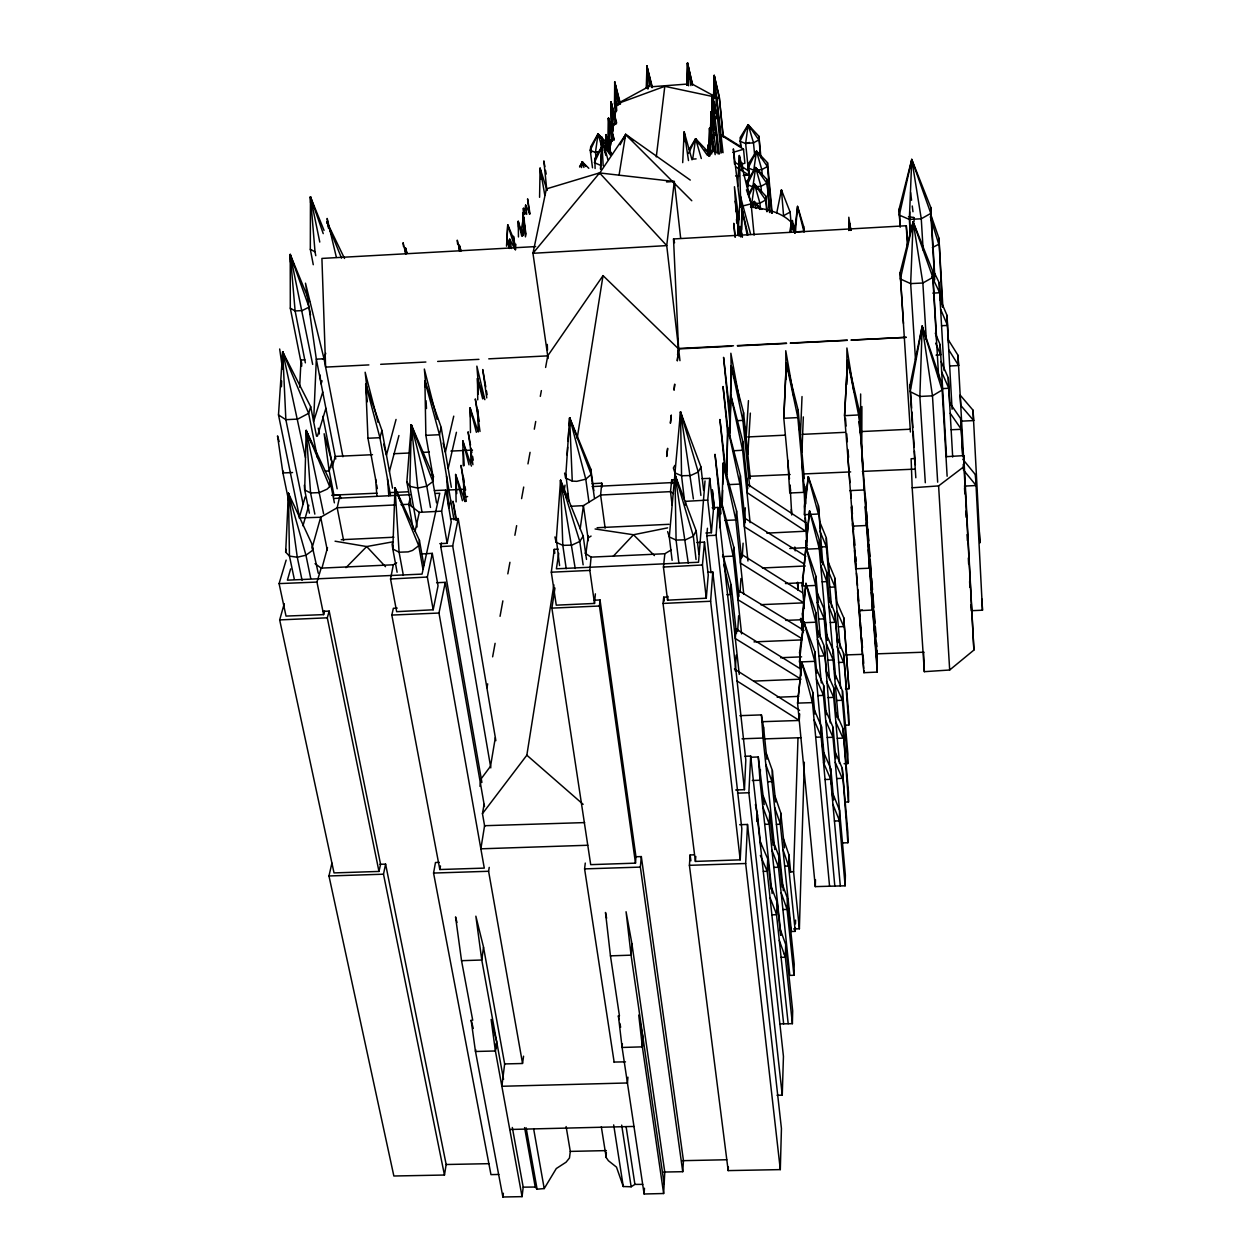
<?xml version="1.0" encoding="UTF-8"?>
<svg xmlns="http://www.w3.org/2000/svg" width="1260" height="1260" viewBox="0 0 1260 1260"><rect width="100%" height="100%" fill="white"/><g stroke="black" fill="none" stroke-linecap="round" stroke-linejoin="round"><path stroke-width="1.5" d="M842.389 842.956L847.87 842.735L847.87 832.624L842.247 768.222L835.27 752.22M313.267 264.71L310.322 249.291L310.448 196.875L324.041 230.407M605.95 147.278L605.981 134.631L611.21 154.13M807.03 545.848L804.289 506.331L808.322 476.737L818.401 505.606L822.827 564.685M824.276 646.632L830.214 722.815M842.247 768.364L847.87 842.735M836.955 602.312L843.743 617.731L848.972 688.747L845.444 688.889M846.83 384.457L846.909 347.996L853.902 391.781M848.767 230.533L848.815 217.24L850.846 230.423M844.767 802.084L848.5 801.974L848.515 792.367L843.003 728.563L835.931 712.609M845.507 725.146L848.846 725.051L848.862 716.105L843.554 653.42L837.144 637.78M861.777 449.726L861.903 406.539M615.447 111.998L614.707 82.026L620.203 102.8L618.581 102.186M843.019 728.642L848.5 801.974M843.554 653.499L848.846 725.051M858.706 421.816L860.501 433.03L860.643 393.986M523.262 235.368L523.435 208.309L525.073 213.901M800.683 675.659L799.612 652.223L803.88 621.983L814.811 651.656L814.763 661.342L821.457 734.485M608.344 140.71L608.501 118.094L612.202 141.214L608.344 140.71L608.501 118.094L614.108 139.167M833.065 727.398L832.986 737.289L845.365 875.228L845.145 885.811L815.299 886.615L797.58 703.111L801.88 662.634L812.873 692.449L814.873 714.01M605.84 149.83L605.981 134.631L611.084 155.169M646.49 88.105L646.868 65.977L652.207 86.657L652.097 87.696L646.884 65.977L646.49 88.105L648.018 88.72L646.868 65.977L648.9 76.907M743.195 175.455L748.881 175.046L748.928 171.092L734.501 162.036M833.789 688.023L833.695 697.394L839.506 763.45M844.058 763.702L847.791 763.576L847.885 754.031L842.467 690.858L835.427 675.108M805.77 524.506L805.707 531.216L766.82 533.137M824.276 609.667L824.182 618.88L829.568 679.77M829.096 597.901L835.065 613.604L840.656 688.322M842.467 690.858L842.357 700.276L836.672 700.481M748.204 167.942L748.251 164.162L756.488 151.074L748.204 167.942L753.763 170.21L761.78 169.643L767.434 166.525L767.529 162.745L756.52 151.074L753.763 170.21M745.117 174.809L748.881 175.046L748.944 171.25M877.054 650.443L877.259 672.084L863.887 672.683L857.603 592.641M741.573 229.572L741.888 208.656L748.03 234.88M769.923 212.609L766.836 179.298L755.669 167.548L747.29 180.684L748.156 194.197L754.504 184.228L751.732 203.758L759.922 203.191L765.686 199.962L765.781 196.009L754.551 184.212L759.922 203.191L760.473 209.034M539.579 197.3L540.083 168.1L547.076 190.449M805.738 549.202L809.534 510.867L819.236 548.572L805.738 549.202L809.534 510.851L819.394 540.02L819.236 548.572L827.316 640.127M823.883 752.787L830.86 769.01L830.671 779.357L825.048 779.515M826.466 634.489L833.301 650.633L833.144 659.941L827.836 660.193M720.184 514.253L720.499 498.535L733.73 547.045L739.037 596.295M803.155 632.567L802.462 613.51L805.943 583.412L815.992 613.006L815.818 622.204L821.315 682.967M869.431 565.898L877.259 672.084M642.726 1184.384L634.914 1184.4L631.15 1186.778L623.275 1186.526L616.502 1167.138L608.375 1160.696L606.217 1157.515L606.312 1152.333M741.4 233.494L741.888 208.672L747.212 235.069M771.01 205.364L771.088 201.505M726.768 474.484L727.76 428.022L740.408 475.729L745.29 522.522M730.406 401.877L731.209 365.668L743.558 412.603L750.33 478.737M729.871 433.172L730.17 419.753M730.249 415.926L730.706 394.837L742.99 442.008L747.81 488.723M323.599 513.781L306.18 430.479L304.7 489.998L309.393 513.151M436.527 502.834L432.841 481.572L433.472 476.563L411.358 424.872L409.831 486.344L417.107 526.948M722.342 501.937L722.626 490.25M722.752 484.423L723.272 463.003L736.565 510.993L741.541 557.928M766.836 179.298L769.435 212.152M780.034 1023.908L792.383 1023.671L792.682 1010.914L785.673 944.449L779.971 928.604M816.385 668.824L823.693 685.582L823.457 695.378L817.897 695.615M709.081 148.255L709.601 128.252L715.192 154.649M729.603 437.44L730.706 394.852L742.628 450.245L750.109 522.632M771.97 850.217L778.428 866.959L789.831 975.397L793.942 975.256L794.225 964.12L787.39 898.27L781.641 882.094M804.321 608.438L802.242 585.995L805.975 547.045L815.929 576.324L815.692 585.459L820.465 638.678M815.299 886.615L815.472 879.622M820.858 556.684L826.938 573.032L826.717 581.6L822.181 581.852M600.736 169.249L601.634 136.978L607.887 159.547M707.837 154.917L708.104 145.294L710.293 154.271M710.561 130.111L711.065 112.061L716.216 133.276L718.2 152.806M719.712 527.641L720.499 498.55L733.194 556.133L741.589 633.906M726.422 478.863L727.76 428.038L739.903 484.092L747.952 560.999M792.383 1023.671L785.358 957.269L785.705 944.653M693.992 854.831L690.149 854.957L689.409 865.321L728.185 1170.603L780.302 1169.611L781.436 1128.566L747.495 824.465L739.699 824.686M707.884 152.618L708.104 145.294L710.293 154.744M713.601 96.768L714.215 75.458L719.208 96.374L723.319 137.198M787.405 898.396L787.091 909.405L793.942 975.256M774.632 807.361L780.271 823.693L791.438 931.486L795.265 931.376L795.359 927.612M795.469 923.864L795.58 920.099M793.58 928.951L799.375 928.778L804.321 762.206M711.869 113.652L712.388 96.043L717.444 117.148L721.019 153.169M740.596 147.215L740.108 137.702L748.156 124.693L758.945 136.3L760.3 155.578M777.01 1095.286L782.255 1095.16L783.437 1056.431L750.692 756.063L744.928 756.284M855.76 566.496L855.697 568.764L869.384 568.213L868.187 549.832M930.778 214.641L938.952 238.25L942.338 306.763M410.807 440.323L411.311 424.888L432.841 481.572L426.762 486.171L417.753 488.092L409.831 486.344L406.854 481.84L411.311 424.888L413.438 432.196M721.854 507.119L723.272 463.019L735.84 519.955L743.762 594.31M783.499 838.924L788.917 854.894L788.555 866.029L795.265 931.376M799.375 928.778L793.58 871.731L797.99 738.171M800.32 667.469L800.525 661.579M801.565 630.158L801.943 618.361M760.646 604.674L803.801 602.847L803.974 597.334M814.527 710.293L821.504 726.768L821.158 737.021L815.708 737.242M281.437 386.741L281.642 380.93M282.051 369.29L282.665 351.839L310.684 406.712L316.512 436.149M740.801 237.006L741.006 231.178L742.471 236.785M397.105 572.245L392.805 549.013L395.026 487.966L418.73 545.706L422.903 568.937M801.927 452.135L803.329 416.902M803.896 484.344L804.809 506.048M812.873 692.449L812.48 702.623L829.568 886.268M766.285 753.433L772.38 770.569L771.939 781.578L783.342 890.694M789.469 478.847L783.799 418.273L786.287 362.99L798.163 410.287L797.848 417.611L805.66 503.874M800.431 435.488L802.022 396.553M772.506 839.633L778.932 856.328L778.459 867.258L773.782 867.384M742.99 442.008L742.628 450.245L733.068 450.781M760.426 769.592L759.969 780.239L772.128 893.529M793.044 229.131L793.217 225.335L794.808 233.005M735.683 789.988L744.455 789.673L745.81 760L717.964 507.449L712.183 507.733M739.903 715.664L761.418 714.892L763.528 727.162L763.04 738.061L774.805 849.586M760.378 841.995L767.734 858.879L767.183 871.29L763.402 871.369M294.305 579.222L289.469 556.101L285.673 552.163L288.445 493.29L311.566 543.233L318.245 573.174M682.699 162.635L684.164 131.828L692.008 159.831M728.185 1170.603L728.359 1166.981M780.302 1169.611L745.668 863.51L747.495 824.465M763.261 796.084L769.718 813.377L769.198 824.213L764.694 824.323M775.058 796.304L780.838 813.172L780.334 824.229L776.412 824.371M506.756 245.07L507.748 224.752L514.395 240.755M299.644 387.135L301.03 360.077L304.857 359.84M782.255 1095.16L748.865 792.745L750.692 756.063M790.918 232.076L791.39 222.705L794.761 233.226M770.584 885.276L777.168 902.223L776.538 914.681L771.876 914.855M723.067 136.316L719.208 96.374M619.133 1019.561L618.376 1015.717L622.094 1047.469L644.128 1193.992L663.642 1193.519L664.776 1172.131L631.811 943.063L626.062 911.736L631.071 955.159L664.13 1183.912M667.58 597.004L663.721 597.177L663.043 603.43L695.41 861.415L740.203 859.84L741.825 828.765L712.782 571.993L707.584 572.213M718.137 153.925L716.216 133.276L714.577 132.599M737.667 186.244L739.321 155.531L751.102 203.852L742.502 206.041M921.973 330.104L922.178 326.183L941.756 383.323L947.126 476.248M285.673 552.163L285.831 549.328M506.52 246.188L507.748 224.752L515.434 249.275M569 501.37L565.85 474.327M559.582 565.582L556.306 539.044M644.128 1193.992L644.458 1188.227M737.998 234.045L740.266 195.709L750.677 234.439M733.73 547.045L733.194 556.133L722.5 556.589M740.408 475.729L739.903 484.092L728.217 484.627M747.826 454.309L750.346 413.107M757.024 820.795L757.402 814.653L755.417 804.541M756.976 821.646L757.402 814.653L760.804 845.806M642.663 1042.13L642.364 1046.855L663.642 1193.519M746.125 437.724L748.456 400.633M735.21 670.856L736.187 655.137M737.635 631.559L738.612 615.856M740.077 592.279L740.927 578.529M742.266 556.92L743.101 543.17M744.566 519.592L745.29 507.812M746.755 484.234L747.117 478.343M642.364 1046.855L642.962 1037.437L638.741 1015.072L642.364 1046.855L622.094 1047.469L622.361 1043.705M642.836 1039.311L642.962 1037.437M663.595 1172.052L682.747 1171.69L683.456 1160.649L641.324 856.58L635.607 856.769M299.344 516.474L278.491 414.918L282.649 351.855L308.637 413.343L317.394 457.49M589.019 502.488L585.774 479.162L569.678 417.8L590.846 469.255L591.16 474.437L585.774 479.162L576.765 481.336L572.26 481.099L565.645 477.997L569.63 417.8L570.103 425.612M744.455 789.673L716.121 535.264L717.964 507.449M911.389 165.265L911.767 159.469L930.762 207.427L934.762 276.145M912.649 229.351L913.138 221.823L932.652 270.995L936.668 339.617M567.126 454.986L567.646 447.158M568.039 441.284L568.843 429.534M569.095 425.628L569.63 417.784L572.26 481.099M722.862 554.92L731.162 584.971L730.501 594.547L739.258 674.415M583.128 564.827L579.789 541.469L560.606 480.17L583.191 536.098L579.789 541.469L571.851 545.123L562.81 545.36L556.117 542.241L560.558 480.17L566.685 498.44M554.951 588.01L551.896 608.123L590.704 864.644L635.497 863.147L635.953 856.721L600.028 599.949L594.216 600.217M692.512 84.782L687.535 63L686.968 85.176L687.535 63L692.512 84.782L691.11 83.081L692.591 83.743M631.748 945.961L631.906 943.772L631.071 955.159L610.454 955.852L605.493 912.476L606.627 918.241M740.203 859.84L710.624 601.256L712.782 571.993M746.44 189.882L750.976 202.577L750.629 207.081C767.025 208.892 785.011 212.578 795.154 226.957L795.422 231.95L803.864 231.305L803.581 226.312L797.548 206.341L795.154 226.957M705.017 480.942L698.528 562.244L556.385 568.795L558.731 553.361M695.41 861.415L695.803 856.438M736.565 510.993L735.84 519.955L725.035 520.396M711.034 572.875L706.813 535.705L707.427 528.255M795.422 231.95L797.533 206.357L803.864 231.305M671.044 550.006L664.855 553.738L663.437 567.031L667.548 600.185L706.277 598.201L708.246 575.096L704.466 542.099L696.922 542.556M515.576 247.621L515.86 244.298M711.632 154.019L711.963 150.113M712.467 144.238L713.302 134.458M713.806 128.599L714.798 116.865M715.144 112.959L716.483 97.303L713.207 99.13M627.937 1077.19L627.433 1082.97L501.858 1086.278L504.661 1063.928L522.553 1063.503L523.562 1056.179M706.277 598.201L702.45 564.984L704.466 542.099M743.558 412.603L742.88 420.383L749.684 486.659M558.117 549.171L554.258 549.376L551.313 572.197L556.259 605.162L594.515 603.445L595.366 593.854M685.235 505.181L685.582 501.338L707.726 500.094L709.726 478.375L702.135 478.658M705.899 533.011L711.396 532.697L713.349 510.772L709.726 478.375M680.495 411.894L674.966 472.878L675.675 478.737M682.747 1171.69L640.363 867.1L641.324 856.58M594.515 603.445L589.837 570.418L591.082 557.125L585.034 553.14M592.074 483.683L601.745 483.163L600.61 495.022L605.131 528.129M635.497 863.147L599.445 606.013L600.028 599.949M675.517 479.651L671.722 479.792L670.493 491.636L672.147 505.307M304.369 485.131L304.7 489.998L310.574 492.959L319.378 492.597L327.175 489.116L329.695 486.58L330.214 481.635L306.211 430.447L311.173 442.858M667.548 600.185L667.957 596.358M601.949 146.27L594.815 158.602L595.114 168.494M666.713 456.482L667.58 448.654M670.383 423.234L671.249 415.422M674.068 390.002L674.714 384.127L674.1 389.86M731.572 346.232L678.605 348.941L677.313 360.675L678.605 348.941L603.036 275.625L547.722 355.871L545.611 367.447M666.776 456.104L667.642 448.308M670.446 422.982L671.297 415.186M614.187 1062.385L584.593 868.896L585.27 863.068M473.272 1028.444L471.114 1020.08L475.398 1050.966L502.882 1197L522.065 1196.638L523.199 1187.156L512.316 1127.479M656.287 156.886L664.808 86.326L714.593 96.91M566.118 1126.55L570.292 1151.404L569.473 1158.003L566.055 1162.208L556.29 1168.54L544.21 1188.574L537.106 1189.188L535.232 1187.03L524.585 1127.59M502.882 1197L503.37 1193.252M400.806 502.315L395.073 487.935L419.423 540.351L418.73 545.706L412.555 550.415L408.13 551.88L399.089 552.211L392.805 549.013L392.08 543.8M585.742 554.636L588.31 535.689M749.227 178.573L745.636 143.467L748.172 124.709L758.835 139.923L753.496 142.805L745.636 143.467L740.029 141.356L748.156 124.709L750.834 129.402M483.509 947.236L481.777 960.01L503.543 1079.363M495.652 1049.123L496.409 1043.548M606.863 142.742L598.075 133.828L590.751 146.632L590.247 150.302L592.499 167.753M596.201 158.335L595.46 152.507L598.043 133.844L606.737 145.924M580.183 528.822L583.427 505.622L600.61 495.022L670.493 491.636L673.517 493.573M581.537 167.58L582.341 161.894L588.798 168.289M600.453 168.95L601.54 153.988M392.805 549.013L393.262 545.832M707.994 155.137L707.584 151.247L695.63 138.726L692.685 159.122L696.119 158.886M753.417 206.892L754.189 201.505L756.158 208.483M475.745 1049.722L475.492 1051.486L495.401 1050.982L496.676 1041.689L491.116 1019.466L495.401 1050.982L522.065 1196.638M581.852 165.154L582.356 161.879L585.711 166.477M567.205 497.401L567.788 493.542M616.723 104.029L614.376 119.322L616.723 103.981L620.629 103.761M597.539 137.104L598.043 133.828L601.115 138.458M563.897 492.345L565.015 485.147M484.722 826.528L482.454 813.645L526.837 755.197L553.896 584.829M577.174 438.385L603.036 275.625M508.552 246.661L509.749 239.164L515.088 249.543M331.916 863.116L328.97 875.968L393.86 1176.005L444.465 1175.029L446.166 1164.445L385.591 864.124L379.89 864.313M522.49 1063.157L488.597 871.274L489.226 867.384M619.022 175.392L625.637 134.426L620.125 144.758M679.959 360.659L666.729 245.605L599.587 172.935L674.32 181.503L680.636 238.014M495.337 737.635L490.534 766.237L481.241 778.68L479.934 786.303M482.454 813.645L484.092 804.321M548.1 358.517L532.964 253.291L599.587 172.935M523.593 216.689L521.561 228.249L522.396 234.029M524.286 212.83L525.64 205.128L529.704 213.381M789.673 232.391L791.39 222.705L792.383 226.264M498.818 1174.462L490.959 1174.619L433.566 873.054L435.472 862.517L439.299 862.391M436.59 582.719L445.268 582.341L438.984 613.037L484.281 868.108L439.819 869.526L440.48 865.935M486.974 687.692L487.683 683.833M492.628 656.822L495.101 643.324M500.047 616.313L502.866 600.878M507.812 573.867L509.938 562.291M514.883 535.279L516.647 525.64M521.593 498.629L523.703 487.053M527.956 463.901L530.066 452.34M534.303 429.188L535.721 421.47M540.304 396.38L541.375 390.6M677.549 354.737L678.605 348.941M439.787 543.674L447.158 543.28L451.238 522.018L445.772 490.077L434.385 490.565M624.85 138.364L625.716 134.347L632.693 140.805M421.092 553.99L432.29 553.361L438.039 585.884L433.188 609.777L396.664 611.683L390.537 579.001L393.325 564.795L396.648 562.763M447.158 543.28L441.614 511.151L445.772 490.077M324.781 355.036L324.025 358.816L342.909 456.766M490.801 767.891L452.687 545.927L458.231 518.584L450.529 518.962M776.759 212.861L781.42 189.882L790.115 212.089L791.327 225.792M910.13 384.678L922.163 326.198L942.118 390.017L932.479 395.829L919.863 396.459L910.224 391.671L910.13 384.678L910.381 388.584M433.188 609.777L427.345 577.033L432.29 553.361M444.465 1175.029L383.497 874.204L385.591 864.124M481.903 782.413L440.748 546.556L441.504 542.997M471.98 458.246L470.925 463.097L470.689 447.851M415.028 531.562L419.297 512.363L408.728 504.284L400.995 504.661M332.293 495.322L340.058 494.865L337.176 507.764L343.618 540.572M284.256 603.666L279.673 619.904L334.026 872.912L378.976 871.432L380.583 864.328L329.191 611.1L323.363 611.352M409.973 498.818L408.728 504.284L413.264 529.452M439.819 869.526L391.828 615.069L393.372 608.281L397.215 608.108M448.166 468.484L456.435 432.29M453.742 416.147L445.394 452.151L443.079 443.016M433.251 477.887L425.864 435.362L424.903 381.118L441.189 427.439L439.472 434.716L453.994 519.829M450.639 500.173L448.749 508.126L446.512 476.012M900.097 226.91L899.089 209.176L911.752 159.484L930.809 213.397L934.684 279.893M754.787 170.887L755.653 167.548L766.757 183.172L760.945 186.307L752.85 186.905L747.227 184.543L755.638 167.564L758.394 172.258M753.669 187.551L754.519 184.212L748.582 196.229M910.413 431.975L900.128 272.585L913.122 221.823L932.809 277.389L938.684 377.591M747.306 128.032L748.172 124.693L753.496 142.805L754.787 156.523M753.322 204.829L754.189 201.49L761.796 209.396M389.45 471.382L398.932 435.519M396.05 419.438L386.474 455.112L383.654 444.181M321.993 567.976L327.505 547.643M311.992 548.273L320.686 517.246L337.176 507.764L395.183 504.945M378.976 871.432L327.301 617.809L329.191 611.1M365.699 384.221L381.953 430.479L379.921 437.708L390.553 495.558M305.141 496.912L299.187 517.955L320.686 517.246L327.253 549.99M290.619 568.922L287.406 580.167L422.053 574.103L439.756 493.243L435.85 493.447M302.951 525.83L308.857 505.213M332.057 467.586L335.255 456.419L372.503 454.702M286.146 560.117L279.09 583.601L286.02 616.077L323.615 614.612L324.639 611.1M283.453 471.177L282.917 472.941L289.264 503.591M323.615 614.612L316.953 582.073L321.158 568.118L393.325 564.795M321.142 383.859L322.072 380.803M317.441 436.117L325.899 408.303M325.741 353.272L324.025 358.816L316.323 359.132L305.487 283.185L324.025 358.816L322.481 358.88M310.684 406.712L308.637 413.343L297.738 419.092L285.863 419.69L278.491 414.918M322.733 392.033L313.63 421.549L316.323 359.132L335.759 458.971M313.142 548.147L311.992 550.762L305.944 555.203L297.281 557.235L289.469 556.101L288.461 493.306L305.944 555.203L310.7 578.34M601.303 147.987L594.358 162.65L599.965 165.076M579.947 166.903L582.341 161.879L584.498 164.965M688.448 153.468L695.599 138.742L707.332 155.232L707.584 151.247L704.639 150.05M751.606 206.687L754.173 201.505L759.859 209.443M625.543 134.474L691.787 200.749M672.131 560.322L669.28 536.933L674.903 474.516L696.166 530.775L693.331 536.13L696.055 559.534M684.337 499.228L681.566 475.776L680.495 411.894L700.97 467.003L698.245 472.027L700.906 495.463M674.824 465.381L673.36 467.995L674.966 472.878L681.566 475.776L690.685 475.492L698.245 472.027L680.526 411.878L693.394 498.944M579.553 166.714L582.341 161.879L583.915 167.422M689.047 149.578L695.599 138.726L698.654 143.782M751.023 206.451L754.173 201.49L756.047 204.624M599.067 174.037L625.684 134.489M610.407 145.31L609.919 141.419L612.533 138.537M613.195 556.322L633.386 534.87M345.964 567.662L366.581 546.667M915.028 458.514L911.122 458.75L912.177 487.777L924.336 671.674L949.678 670.005L973.901 650.066L963.758 455.632L946.213 456.671M912.177 487.777L938.606 485.903L963.963 466.641L963.758 455.632M587.979 538.02L591.082 536.067M716.152 134.379L714.499 135.308L710.388 134.82L711.065 112.061L716.152 134.379L712.105 135.481L711.065 112.061L712.987 123.26M790.115 212.089L783.562 215.696L781.436 189.882L781.83 193.741M620.014 102.249L647.939 87.034M648.018 88.72L646.679 87.097L648.286 86.216M711.837 141.419L709.601 128.252L710.624 151.862L714.782 150.759L709.601 128.252L708.97 151.168L710.624 151.862L714.782 150.759L714.845 149.625L713.113 148.963M932.353 247.606L938.779 244.251L930.274 216.767M615.573 110.943L614.628 103.21L616.266 102.359M719.161 97.429L713.538 97.839L714.199 75.458L719.161 97.429L715.207 98.453L714.215 75.458L715.759 84.656M618.345 104.722L620.077 103.855L614.707 82.026L614.502 104.265L618.345 104.722L614.707 82.026L616.738 110.738M290.446 262.143L290.225 254.473L309.046 307.156L302.132 310.59L295.123 310.952L290.304 308.164L290.225 254.489L309.566 301.581M618.455 103.336L664.808 86.326M599.319 172.951L546.367 188.905L532.964 253.291L666.729 245.605L674.32 181.503L666.556 181.944M741.321 164.288L744.88 163.233L743.526 149.184L719.917 134.474L721.665 151.767M732.8 152.428L743.526 149.263M646.679 87.097L649.278 86.373M756.331 185.976L752.85 186.905L755.653 167.564L760.945 186.307L761.497 192.119M609.084 146.538L608.407 139.608L609.919 141.419L612.675 140.679M745.636 143.467L749.416 142.459M618.723 104.218L616.03 104.927L614.628 103.21M601.681 146.522L598.059 133.844L590.247 150.302L595.46 152.507L598.815 151.609M858.879 608.407L858.911 610.691L862.297 609.997M633.607 534.728L667.642 527.861M366.817 546.525L393.199 541.769M651.735 86.751L687.771 84.026M735.604 175.99L739.399 175.723M595.46 152.507L599.351 152.224M733.493 345.76L678.557 348.453L673.517 238.959L906.286 225.745L907.893 243.038M932.825 293.139L939.661 292.745L939.236 282.823L934.573 273.184M535.642 246.582L321.914 258.426L325.615 367.101L368.865 364.912M936.054 355.147L940.606 354.895L940.133 344.626L935.282 333.191M949.662 365.998L958.624 365.51L957.994 355.336M419.297 512.363L441.614 511.151M440.748 546.556L452.687 545.927M390.537 579.001L427.345 577.033M663.437 567.031L702.45 564.984M570.717 506.299L583.427 505.622L588.357 540.619M737.462 345.933L786.508 343.445M790.429 343.24L847.318 340.342M851.24 340.137L906.161 337.349M380.662 364.313L425.864 362.029M437.661 361.431L478.926 359.352M488.754 358.848L547.722 355.871M592.042 486.58L673.848 482.501M821.268 546.966L826.339 546.714L826.324 538.225M941.551 325.71L947.394 325.426L947.016 315.378L940.196 299.439M737.415 345.571L786.476 343.177M790.398 342.988L847.303 340.2M851.225 340.011L906.161 337.334M737.194 420.651L742.88 420.383L731.241 365.683L730.217 426.872M333.979 498.44L410.382 494.692M964.42 486.108L976.043 485.525L975.492 474.784L962.845 459.286M789.768 548.478L807.188 547.627M829.852 587.239L834.97 586.987L834.923 578.403M942.559 388.6L948.796 388.3L952.686 457.049M425.864 435.362L439.472 434.716L424.919 381.118L425.234 386.977M961.632 421.139L973.633 420.588L973.035 410.209L960.151 395.073L960.781 405.452L973.633 420.525M747.637 436.952L784.728 435.188M802.305 434.353L845.255 432.322M860.879 431.581L909.689 429.251M341.224 539.705L393.923 537.217M597.114 527.735L668.966 524.302M706.813 535.705L716.121 535.264M551.313 572.197L589.837 570.418M762.41 567.976L805.313 565.992M858.911 610.691L872.471 610.045L872.44 607.887M367.952 438.244L379.921 437.708L365.699 384.237L367.952 438.244L376.22 482.564M394.065 453.71L409.752 452.986M423.47 452.356L429.361 452.088M450.923 451.096L472.484 450.088M331.9 495.18L377.039 493.18M390.773 492.565L408.429 491.778M449.647 489.951L463.381 489.337M463.491 477.493L463.853 496.786L467.633 496.613M591.082 557.125L664.855 553.738M785.452 583.538L802.951 582.734M551.896 608.123L599.445 606.013M663.043 603.43L710.624 601.256M818.89 656.145L824.245 655.909L817.378 639.324M951.142 429.755L961.333 429.298L962.813 456.608M292.556 472.531L282.917 472.941L277.515 435.897L279.121 441.551M325.348 471.098L329.191 470.925L331.916 461.979L324.151 433.755L329.191 470.925L334.105 495.889M749.196 476.296L790.162 474.516M803.817 473.933L850.658 471.917M862.36 471.397L915.043 469.13M849.886 490.597L863.777 489.998L863.73 481.918M279.673 619.904L327.301 617.809M391.828 615.069L438.984 613.037M975.492 474.784L982.485 610.202L971.177 610.706L970.861 604.847M785.815 620.392L803.408 619.668M830.277 622.519L834.986 622.314L828.859 606.249M754 641.891L801.927 639.891M767.639 781.751L771.939 781.578L765.812 764.395M836.656 778.57L842.231 778.333L835.207 762.284M279.09 583.601L316.953 582.073M726.894 594.688L730.501 594.547L723.87 564.401M780.601 657.72L801.596 656.854M753.811 681.109L801.013 679.172L735.32 638.552L735.966 628.898L801.234 669.344M777.184 697.252L798.73 696.386M838.357 626.771L843.743 626.567L837.05 611.384M818.701 619.069L824.182 618.88L817.205 602.327M737.557 793.154L748.865 792.745M845.917 654.916L861.541 654.381M877.149 653.83L923.989 652.192M827.962 697.615L833.695 697.394L826.513 681.392M742.045 738.801L763.04 738.061L761.418 714.892M751.117 757.228L758.284 756.976L764.19 804.667M782.917 909.547L787.091 909.405L781.153 892.742M838.436 662.476L843.507 662.303L837.065 646.553M762.08 721.697L799.249 720.468L799.486 713.711L799.249 720.421L737.053 680.998M827.253 737.462L832.986 737.289L825.757 720.736M837.286 738.313L842.971 738.124L835.868 722.122M752.346 780.491L759.969 780.239L758.284 756.976M834.435 821.016L839.349 820.858L839.601 810.4L833.128 794.225M587.774 845.255L480.863 848.815L484.58 825.709L584.64 822.591M784.665 866.156L788.555 866.029L782.948 849.492M456.986 922.493L455.553 916.902L461.538 960.687L481.777 960.01L475.855 916.178L483.415 946.685L504.756 1064.448M763.891 738.895L800.919 737.698M328.97 875.968L383.497 874.204M433.566 873.054L488.597 871.274M689.409 865.321L745.668 863.51M584.593 868.896L640.363 867.1M789.673 871.857L793.58 871.731M509.764 1129.48L633.969 1126.44M570.292 1151.404L606.359 1150.601M446.024 1164.508L488.959 1163.673M681.786 1160.696L726.752 1159.751M614.14 1062.054L625.495 1061.849M781.09 957.332L785.358 957.269L784.318 953.694M523.199 1187.156L535.232 1187.03M595.082 528.98L633.402 534.744M908.46 216.641L913.957 217.57M335.065 541.202L366.613 546.541M715.9 116.455L717.476 118.235L711.774 118.645L712.388 96.043L717.476 118.235L713.396 119.29L712.404 96.043L714.31 107.179M310.322 249.291L315.031 251.827L315.772 255.685M691.551 83.743L713.16 95.492M804.053 630.472L738.407 590.483L737.903 599.697L802.195 638.804M805.802 556.274L744.849 518.285L744.376 526.774L803.943 563.834M721.98 134.93L740.848 146.68M735.997 166.966L748.881 175.046M803.801 602.831L740.439 563.062L741.148 554.101L802.447 592.641M734.438 668.966L799.596 710.341M625.779 134.411L690.275 180.07M315.047 563.661L321.158 568.118M526.837 755.197L583.128 804.321M633.591 534.854L654.428 555.597M431.55 474.626L433.472 476.563M604.784 147.577L602.878 144.711L612.439 154.381M366.786 546.651L385.497 566.701M964.688 471.539L976.043 485.383M602.878 144.727L610.454 155.201M949.693 402.791L960.64 418.556L962.672 456.057M950.213 413.264L961.333 429.298L960.64 418.714M948.764 349.855L958.624 365.51M948.402 339.98L957.994 355.257L963.837 461.884M757.276 188.937L754.535 184.212L765.686 199.962L766.773 211.633M931.849 276.475L939.661 292.635L944.134 370.534M331.474 234.266L326.765 221.666L344.516 258.457M835.27 684.353L842.342 700.15L847.791 763.576M826.497 671.69L833.774 687.944L836.325 717.05M941.11 361.51L948.292 377.905L949.851 405.421M941.582 371.81L948.796 388.269L948.292 377.905M816.385 678.998L823.442 695.189L830.308 771.183M825.977 711.065L833.049 727.272L835.837 758.646M760.347 855.461L767.151 871.101L783.657 1023.86M823.505 762.615L830.655 779.2L840.31 885.953M940.621 309.283L947.362 325.033L952.087 409.248M935.644 343.208L940.606 354.863M826.403 643.939L833.128 659.815L838.357 719.649M814.102 719.995L821.111 736.517L834.829 886.095M828.434 562.574L834.876 577.946L837.081 603.823M828.497 571.583L834.97 586.987L840.184 648.144M817.441 593.287L824.26 609.478L826.938 639.954M306.211 430.463L329.695 486.58M817.519 630L824.229 646.222L826.875 675.848M819.85 522.097L826.292 537.752L829.206 571.505M819.866 531.027L826.339 546.714L831.568 607.21M284.902 357.21L282.712 351.823L285.863 419.69L303.093 504.158M326.765 221.681L341.507 258.111M832.939 804.447L839.302 820.323L845.145 885.811M770.017 897.545L776.459 914.004L788.193 1023.718M569.678 417.8L591.16 474.437L594.389 497.826M820.717 565.362L826.686 581.301L832.986 653.562M762.82 806.872L769.167 823.883L780.964 934.952M779.278 940.369L785.358 957.269M465.098 501.653L455.632 474.453L456.104 501.921M323.237 233.62L310.48 196.875L310.574 202.734M471.445 466.121L462.829 440.827L463.27 465.916M478.217 432.022L470.09 407.783L470.452 432.59M484.218 398.743L477.461 378.409L477.745 399.861M461.128 250.803L459.301 245.243L459.349 250.945M407.185 253.323L405.358 247.763L405.641 251.685M293.863 265.529L290.257 254.473L295.123 310.952L305.361 362.833M313.882 207.758L310.464 196.859L315.031 251.827M667.627 531.625L669.28 536.933L676.084 540.067L685.519 539.8L693.331 536.13L674.951 474.516L676.084 540.067L678.919 563.472M510.032 248.031L508.914 244.314L508.945 248.125M677.675 483.714L674.951 474.484L688.291 563.22M522.616 236.061L518.254 221.272L518.458 236.943M680.526 411.863L682.699 419.423M695.615 138.742L701.3 158.524M604.39 150.113L605.902 155.484M673.517 238.959L674.572 242.723M616.644 122.708L611.021 101.776L611.51 130.095M460.751 250.882L459.301 245.243L459.459 249.165M462.436 500.724L455.632 474.469L456.781 493.558M469.003 464.83L462.829 440.842L463.019 444.638M482.706 398.9L477.461 378.425L478.186 394.081M476.374 432.29L470.09 407.799L470.594 417.233M378.031 422.32L365.148 372.236L367.117 389.686M406.791 253.386L405.358 247.779L405.547 253.669M437.062 419.281L424.352 369.054L425.927 386.568M421.864 511.308L417.753 488.092L411.327 424.903L426.762 486.171L430.495 507.449M614.061 140.317L608.517 118.094L609.919 141.419M793.249 225.32L795.06 232.832M509.827 248.094L508.914 244.314L509.056 248.078M405.862 254.158L403.09 242.692L403.483 246.55M459.916 251.228L457.27 240.172L457.585 244.03M484.88 399.688L476.863 366.14L478.453 385.67M521.766 236.171L518.238 221.272L518.49 227.131M336.389 257.402L327.143 218.437L328.466 228.17M524.774 213.98L523.451 208.309L523.845 214.027M288.477 493.274L289.816 498.991M863.21 468.421L858.548 407.736L847.57 360.202L844.562 415.674L849.917 482.596M509.497 248.456L507.418 239.195L507.701 243.07M554.935 536.933L556.117 542.241M850.972 230.155L849.303 222.563L848.862 230.281L849.272 222.563L850.768 230.218M604.8 151.783L601.666 136.962L603.162 165.769M564.606 473.099L565.645 477.997M741.038 231.178L742.25 236.927M302.069 580.293L297.281 557.235L288.477 493.306L289.012 504.976M319.772 242.062L310.464 196.875L311.094 200.671M305.471 457.506L282.697 351.855L283.327 355.588M314.842 514.127L310.574 492.959L306.164 430.479M913.909 225.524L913.169 221.807L900.364 278.995L910.665 283.61L922.856 283.012L932.809 277.389L932.652 270.995M608.611 147.703L605.997 134.631L606.958 150.286M301.03 360.077L301.786 363.935M290.304 308.164L301.77 366.077M912.539 163.28L911.799 159.469L899.325 215.114L909.342 219.429L921.265 218.783L930.809 213.397L930.762 207.427M613.557 114.691L611.021 101.776L611.478 127.055M611.068 131.103L608.517 118.094L609.273 127.465M619.888 1023.403L620.644 1027.246M330.214 481.635L334.388 502.834M318.229 428.164L319.378 433.928M340.058 494.865L340.783 498.598M312.669 364.408L290.241 254.489L290.918 258.347M322.812 416.32L337.16 488.801M309.046 307.156L310.543 314.874M616.109 89.35L614.707 82.026L615.557 93.114M456.687 520.459L453.017 501.197L455.915 520.333M526.365 208.861L525.656 205.128L526.696 214.389M461.538 960.687L472.72 1020.301M739.651 400.507L730.863 353.241L731.43 378.031M744.203 425.029L745.605 432.574M464.2 482.485L460.987 465.349L466.326 501.354M464.909 486.297L465.617 490.108M376.645 484.801L377.339 488.534M923.249 331.805L922.21 326.183L910.224 391.671L915.831 477.76M403.358 575.379L399.089 552.211L395.041 487.966M470.515 445.048L468.09 431.802L472.909 464.704M471.209 448.828L471.901 452.608M472.594 456.388L473.272 460.168M381.953 430.479L392.522 488.203M511.434 248.488L509.764 239.164L510.174 242.959M479.335 421.407L475.303 398.932L480.013 431.471M526.129 1127.81L537.106 1189.188M419.423 540.351L423.927 565.504M406.854 481.84L411.028 505.087M742.03 170.636L739.337 155.531L740.612 200.592M741.589 235.651L739.919 226.28L740.108 236.108M690.448 79.427L687.535 63L688.606 85.79M544.856 166.572L543.847 160.902L546.793 189.977M545.533 170.336L546.194 174.101M485.777 386.93L482.722 369.542L486.769 397.924M486.454 390.805L487.132 394.663M533.689 1129.086L544.21 1188.574M793.69 396.27L785.767 350.737L786.051 379.433M799.328 428.573L800.32 434.275M709.774 154.76L708.104 145.294L708.592 156.272M445.268 582.341L484.486 806.542M544.777 195.064L540.115 168.115L541.233 179.393M566.228 568.717L562.81 545.36L560.574 480.186L575.221 568.496M458.231 518.584L495.857 740.675M441.189 427.439L451.348 487.273M794.241 231.667L792.351 220.405L792.43 229.887M463.853 496.786L464.515 500.661M608.958 152.57L605.997 134.631L606.737 144.049M530.035 213.948L527.578 198.844L529.468 214.216M515.623 249.669L513.45 236.171L515.277 249.7M526.034 234.045L522.695 212.924L525.719 235.825M601.335 1126.85L606.217 1157.515M613.683 1124.897L623.275 1186.526M621.684 1125.117L631.15 1186.778M650.034 86.672L646.884 65.977L647.388 73.332M626.094 1126.597L634.914 1184.4M688.495 160.555L684.196 131.828L684.763 141.64M610.454 955.852L619.447 1015.891M690.905 85.617L687.535 63L687.991 70.371M554.258 549.376L554.825 553.235M713.034 151.688L709.601 128.252L709.994 135.844M709.711 156.193L708.104 145.294L708.435 151.011M279.673 349.004L282.586 369.274M583.191 536.098L586.498 559.424M319.804 374.551L321.064 383.465M738.99 219.65L734.454 186.732L736.029 211.617M590.846 469.255L593.791 490.66M743.4 218.705L740.281 195.709L740.596 201.474M601.745 483.163L602.248 486.959M594.815 158.602L595.318 162.493M590.751 146.632L591.491 152.444M690.149 854.957L690.889 860.785M663.721 597.177L664.209 601.083M910.618 192.575L911.563 200.245M912.256 205.994L912.964 211.743M913.673 217.492L914.146 221.319M613.053 130.741L611.021 101.792L616.439 123.842L610.785 124.236L611.005 123.149L612.344 124.897L614.675 124.724L611.021 101.792L611.761 111.101M740.36 207.112L733.367 148.885L734.533 164.194M721.035 504.504L715.019 454.277L720.988 513.844M714.593 508.678L712.309 489.856L714.31 509.26M671.722 479.792L672.178 483.588M726.374 475.004L719.933 419.485L725.429 474.406M696.166 530.775L698.89 554.227M728.248 432.085L723.051 386.505L727.65 433.046M729.792 411.91L723.571 357.352L730.154 424.683M707.726 500.094L711.396 532.697M700.97 467.003L703.615 490.423M731.162 584.971L736.47 633.544M735.241 236.975L733.745 223.319L735.021 237.006M767.734 858.879L770.978 889.072M769.718 813.377L773.089 845.239M777.168 902.223L780.68 935.251M411.327 424.872L411.737 428.762M739.1 235.856L735.415 200.876L738.675 235.62M772.38 770.569L775.656 801.958M778.932 856.328L782.161 887.166M763.528 727.162L766.899 759.213M788.917 854.894L790.681 872.156M716.294 152.901L711.065 112.061L711.475 119.605M780.838 813.172L784.429 847.854M723.035 152.712L714.215 75.458L715.05 90.295M716.672 99.257L720.011 132.3M720.405 136.19L721.192 143.971M721.586 147.861L721.98 151.751M719.318 154.051L712.404 96.043L712.813 103.525M742.124 162.855L742.691 168.73M748.251 164.162L749.007 171.943M750.976 202.577L754.11 235.132M747.29 180.684L747.857 186.559M740.675 143.561L741.053 147.452M797.706 582.246L798.289 588.467M797.375 582.577L798.115 590.357M800.494 618.408L800.856 622.283M799.612 652.223L800.163 658.067M802.541 576.86L803.266 584.687M765.781 196.009L767.23 211.538M758.945 136.3L760.961 157.784M762.332 175.502L761.78 169.643L756.52 151.09L767.434 166.525L771.734 213.176M802.462 613.51L803.187 621.337M790.587 490.817L790.036 484.958L791.642 513.04M794.84 546.998L795.202 550.872M805.345 518.002L805.707 521.876M805.943 540.65L806.652 548.415M814.811 651.656L816.779 673.123M821.504 726.768L824.717 761.985M822.103 741.573L822.701 748.094M767.529 162.745L772.175 213.208M365.668 384.221L367.274 401.767M860.155 429.14L860.501 433.03M815.929 576.324L818.275 602.5M823.693 685.582L826.308 714.735M830.86 769.01L833.647 799.958M798.163 410.287L804.305 478.564M805.014 486.376L805.723 494.172M815.992 613.006L818.197 637.497M830.97 778.554L831.537 784.791M832.198 792.241L832.592 796.462M833.49 659.311L834.341 669.091M834.671 672.919L835.018 676.856M818.401 505.606L820.481 529.389M819.394 540.02L821.347 562.196M803.581 226.312L804.085 232.155M835.065 613.604L837.569 642.71M826.938 573.032L829.458 602.107M833.301 650.633L835.742 678.652M843.743 617.731L848.972 688.747M845.476 418.226L846.09 426.053M846.704 433.724L847.35 441.693M847.964 449.521L848.594 457.349M850.516 490.156L851.161 498.251M851.776 505.843L852.422 513.907M853.193 523.483L853.666 529.562M854.438 539.17L854.926 545.218M855.855 556.81L856.186 560.873M856.186 569.063L847.933 457.726M856.501 572.985L857.509 585.553M857.808 589.428L858.753 601.083M859.178 606.344L859.997 616.628M860.47 622.456L861.242 632.173M861.683 637.717L862.486 647.703M863.1 655.373L863.73 663.248M863.698 668.43L851.209 507.055M877.228 664.713L861.824 457.049M877.259 667.501L865.069 506.819M387.497 478.926L388.82 495.873M375.606 479.209L376.929 496.267M865.321 495.826L866.061 505.606M866.518 511.481L867.415 523.231M867.872 529.106L868.77 540.839M869.069 544.761L869.967 556.51M870.282 560.416L871.322 574.119M871.621 578.041L872.534 589.774M872.833 593.696L873.873 607.399M874.188 611.32L875.086 623.054M875.385 626.976L876.141 636.757M876.582 642.631L876.881 646.553M877.133 656.24L858.548 407.736M432.999 476.469L433.283 480.233M871.258 592.531L872.44 609.651M791.312 509.418L791.705 515.009M524.113 217.838L525.436 236.88M900.128 272.585L903.467 323.458M854.469 550.447L855.666 568.355M899.089 209.176L900.239 226.816M910.633 392.49L911.657 408.098M911.909 412.004L912.917 427.628M913.169 431.534L914.193 447.158M914.445 451.064L915.343 464.735M910.334 235.084L909.342 219.429L911.767 159.5L921.265 218.783L923.155 250.126M925.312 482.738L919.863 396.459L922.178 326.23L932.479 395.829L937.676 482.17M915.5 359.825L910.665 283.61L913.153 221.855L922.856 283.012L926.305 339.727M787.72 460.183L789.768 493.006L803.581 492.361L801.659 459.711M736.517 219.272L736.753 223.114M938.606 485.903L949.678 670.005M560.574 480.154L560.92 485.903M979.303 532.098L979.933 542.871L973.035 410.209M939.236 282.823L940.244 300.431M940.133 344.626L946.512 456.97M463.459 452.261L464.231 465.601M426.037 400.68L426.494 408.508M947.016 315.378L948.559 342.815M938.952 238.25L942.874 307.015M963.963 466.641L973.901 650.066M963.239 464.404L963.553 470.263M964.514 487.809L964.845 493.888M965.774 511.229L966.105 517.246M967.05 534.634L967.381 540.619M968.326 558.038L968.641 563.976M969.601 581.443L969.917 587.333M941.756 383.323L942.118 390.017M981.918 599.067L982.485 610.202M906.286 225.745L907.405 247.322M923.596 652.585L924.336 671.674M547.281 344.405L547.501 350.138M863.84 670.367L863.887 672.683M477.887 409.61L478.202 431.046M866.297 522.821L866.313 525.514L852.532 526.144L852.516 523.404M909.736 211.932L909.783 231.226M805.77 522.711L805.707 531.216L747.007 492.581L747.337 484.123L805.77 522.711M786.287 362.974L783.799 418.273L797.848 417.611L786.319 362.99M847.539 360.218L844.562 415.674L858.58 414.965L847.57 360.218M805.943 583.427L802.242 622.771L815.818 622.204L805.975 583.427M805.975 547.06L802.242 585.995L815.692 585.459L806.006 547.06M801.88 662.65L797.58 703.111L812.48 702.623L801.895 662.65M808.322 476.752L804.195 514.694L818.386 514.017L808.353 476.752M803.88 622.015L799.375 661.972L814.763 661.342L803.912 622.015M611.147 140.364L609.399 151.83L611.147 140.332M613.494 125.071L612.029 134.631L613.494 125.023"/></g></svg>
